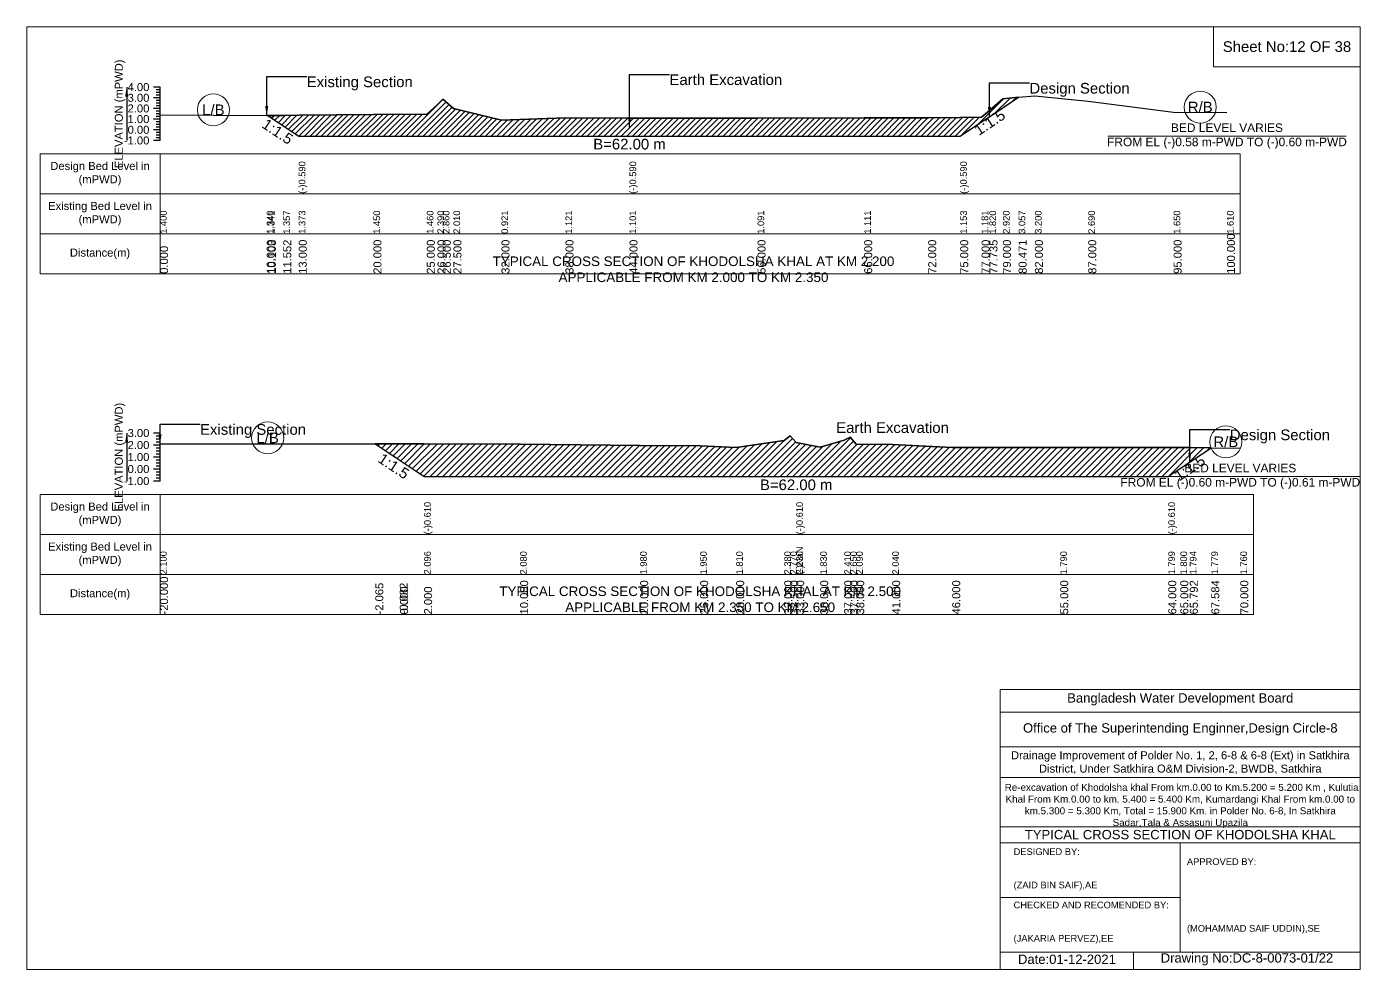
# Model space of a CAD drawing. Header units: inches. Extents: x 93000 to 476000, y -4242 to 0.
# Drawn here: x 210000 to 216000, y -4242 to 0 of the extents above; entities that cross this region are included whole.
import ezdxf

# ---------------------------------------------------------------- set-up
doc = ezdxf.new("R2010")
doc.units = ezdxf.units.IN
doc.header["$LTSCALE"] = 7
doc.header["$MEASUREMENT"] = 0
doc.linetypes.add('DASHED', pattern=[0.75, 0.5, -0.25])
for name, color, linetype, lineweight in [('Cross section Data Border', 7, 'Continuous', 9), ('Cross Section Labels', 7, 'Continuous', 9), ('Design_Bed_Level for Xsection', 7, 'DASHED', 25), ('Existing_Bed_Level for Xsection', 7, 'Continuous', 25), ('Long Section Labels', 7, 'Continuous', 9)]:
    doc.layers.add(name, color=color, linetype=linetype, lineweight=lineweight)
doc.styles.get("Standard").update_dxf_attribs({"font": 'arial.ttf'})
doc.dimstyles.get("Standard").update_dxf_attribs({"dimtxt": 0.18, "dimasz": 0.18, "dimexe": 0.18, "dimexo": 0.0625, "dimgap": 0.09, "dimtad": 0, "dimtih": 1, "dimtoh": 1, "dimdec": 4, "dimzin": 0, "dimdsep": 46, "dimtxsty": 'Standard', "dimcen": 0.09, "dimadec": 0, "dimazin": 0, "dimtfac": 1, "dimtdec": 4, "dimtofl": 0, "dimtmove": 0, "dimatfit": 3, "dimfxl": 1, "dimtolj": 1, "dimtzin": 0, "dimarcsym": 0})

msp = doc.modelspace()

# ---------------------------------------------------------------- hatches: boundary and pattern name
at = {"layer": 'Existing_Bed_Level for Xsection'}
h = msp.add_hatch(dxfattribs=at)
h.set_pattern_fill('ANSI31', color=256, scale=144, style=0)
h.paths.add_polyline_path([(211085, -399.8), (211154.5, -446.2), (211224, -492.5), (211560, -492.5), (211800, -492.5), (211848, -492.5), (211872, -492.5), (211920, -492.5), (212136, -492.5), (212424, -492.5), (212712, -492.5), (213288, -492.5), (213768, -492.5), (214056, -492.5), (214200, -492.5), (214296, -428.5), (214331.3, -405), (214392, -364.5), (214462.6, -317.5), (214392, -324), (214331.3, -376.8), (214296, -407.5), (214200, -408.9), (214056, -410.9), (213768, -410.9), (213288, -411.8), (212712, -411.4), (212424, -410.4), (212136, -420), (211920, -367.7), (211872, -326.9), (211848, -349.5), (211800, -394.1), (211560, -394.6), (211224, -398.3), (211154.5, -399.1)])
h = msp.add_hatch(dxfattribs=at)
h.set_pattern_fill('ANSI31', color=256, scale=162, style=0)
h.paths.add_polyline_path([(211568.5, -1877.6), (211678.2, -1950.8), (211680, -1952), (211788, -2024), (212220, -2024), (212760, -2024), (213030, -2024), (213192, -2024), (213408, -2024), (213435, -2024), (213462, -2024), (213570, -2024), (213678, -2024), (213705, -2024), (213732, -2024), (213894, -2024), (214164, -2024), (214650, -2024), (215136, -2024), (215190, -1988), (215232.8, -1959.5), (215329.5, -1895), (215232.8, -1894.2), (215190, -1893.8), (215136, -1893.9), (214650, -1894.4), (214164, -1893.3), (213894, -1880.9), (213732, -1878.2), (213705, -1847.9), (213678, -1860.9), (213570, -1892.2), (213462, -1870.6), (213435, -1841.5), (213408, -1862.5), (213192, -1893.3), (213030, -1885.7), (212760, -1884.1), (212220, -1878.7), (211788, -1877.9), (211680, -1877.6), (211678.2, -1877.6)])

# ---------------------------------------------------------------- linework, layer by layer
at = {"layer": 'Cross section Data Border'}
for points in [[(210000, 0), (216000, 0), (216000, -4242), (210000, -4242)], [(215340, 0), (216000, 0), (216000, -180), (215340, -180)], [(210060, -572.2), (215460, -572.2), (215460, -1112.2), (210060, -1112.2)], [(210060, -2105), (215520, -2105), (215520, -2645), (210060, -2645)]]:
    msp.add_lwpolyline(points, close=True, dxfattribs=at)
for points in [[(210600, -572.2), (210600, -1112.2)], [(210060, -752.2), (215460, -752.2)], [(210060, -932.2), (215460, -932.2)], [(210600, -2105), (210600, -2645)], [(210060, -2285), (215520, -2285)], [(210060, -2465), (215520, -2465)], [(214380, -4242), (214380, -2982), (216000, -2982)], [(214380, -3084), (216000, -3084)], [(214380, -3240), (216000, -3240)], [(214380, -3378), (216000, -3378)], [(214380, -3600), (216000, -3600)], [(214380, -3672), (216000, -3672)], [(215190, -3672), (215190, -4164)], [(214380, -3918), (215190, -3918)], [(214380, -4164), (216000, -4164)], [(214980, -4164), (214980, -4242)]]:
    msp.add_lwpolyline(points, dxfattribs=at)
at = {"layer": 'Cross Section Labels'}
for points in [[(214864.2, -492.5), (215935.8, -492.5)], [(214924.2, -2024), (215995.8, -2024)]]:
    msp.add_lwpolyline(points, dxfattribs=at)
for centre in [(215280, -362), (210840, -374.4), (211084.2, -1850.6), (215394.8, -1868.5)]:
    msp.add_circle(centre, 72, dxfattribs=at)
at = {"layer": 'Design_Bed_Level for Xsection'}
for points in [[(211085, -399.8), (211154.5, -446.2), (211224, -492.5), (212712, -492.5), (214200, -492.5), (214331.3, -405), (214462.6, -317.5)], [(211568.5, -1877.6), (211678.2, -1950.8), (211788, -2024), (213462, -2024), (215136, -2024), (215232.8, -1959.5), (215329.5, -1895)]]:
    msp.add_lwpolyline(points, dxfattribs=at)
at = {"layer": 'Existing_Bed_Level for Xsection'}
for points in [[(210600, -272.2), (210570, -272.2)], [(210600, -284.2), (210582, -284.2)], [(210600, -296.2), (210582, -296.2)], [(210600, -512.2), (210600, -464.2), (210600, -416.2), (210600, -368.2), (210600, -320.2), (210600, -272.2)], [(210600, -320.2), (210570, -320.2)], [(210600, -308.2), (210582, -308.2)], [(210600, -332.2), (210582, -332.2)], [(210600, -344.2), (210582, -344.2)], [(210600, -356.2), (210582, -356.2)], [(210600, -397), (211080, -399.9), (211085, -399.8), (211154.5, -399.1), (211224, -398.3), (211224, -398.3), (211560, -394.6), (211800, -394.1), (211848, -349.5), (211872, -326.9), (211920, -367.7), (212136, -420), (212424, -410.4), (212712, -411.4), (212712, -411.4), (213288, -411.8), (213768, -410.9), (214056, -410.9), (214200, -408.9), (214200, -408.9), (214296, -407.5), (214331.3, -376.8), (214392, -324), (214462.6, -317.5), (214536, -310.6), (214776, -335.1), (215160, -385), (215400, -386.9)], [(210600, -368.2), (210570, -368.2)], [(210600, -416.2), (210570, -416.2)], [(210600, -380.2), (210582, -380.2)], [(210600, -392.2), (210582, -392.2)], [(210600, -404.2), (210582, -404.2)], [(210600, -464.2), (210570, -464.2)], [(210600, -428.2), (210582, -428.2)], [(210600, -440.2), (210582, -440.2)], [(210600, -452.2), (210582, -452.2)], [(210600, -476.2), (210582, -476.2)], [(210600, -512.2), (210570, -512.2)], [(210600, -488.2), (210582, -488.2)], [(210600, -500.2), (210582, -500.2)], [(210600, -1829), (210570, -1829)], [(210600, -1842.5), (210582, -1842.5)], [(210600, -1856), (210582, -1856)], [(210600, -2045), (210600, -1991), (210600, -1937), (210600, -1883), (210600, -1829)], [(210600, -1877.6), (211568.5, -1877.6), (211678.2, -1877.6), (211680, -1877.6), (211788, -1877.9), (211788, -1877.9), (212220, -1878.7), (212760, -1884.1), (213030, -1885.7), (213192, -1893.3), (213408, -1862.5), (213435, -1841.5), (213462, -1870.6), (213462, -1870.6), (213570, -1892.2), (213678, -1860.9), (213705, -1847.9), (213732, -1878.2), (213894, -1880.9), (214164, -1893.3), (214650, -1894.4), (215136, -1893.9), (215136, -1893.9), (215190, -1893.8), (215232.8, -1894.2), (215329.5, -1895), (215460, -1896)], [(210600, -1883), (210570, -1883)], [(210600, -1869.5), (210582, -1869.5)], [(210600, -1896.5), (210582, -1896.5)], [(210600, -1910), (210582, -1910)], [(210600, -1937), (210570, -1937)], [(210600, -1923.5), (210582, -1923.5)], [(210600, -1950.5), (210582, -1950.5)], [(210600, -1964), (210582, -1964)], [(210600, -1977.5), (210582, -1977.5)], [(210600, -1991), (210570, -1991)], [(210600, -2004.5), (210582, -2004.5)], [(210600, -2018), (210582, -2018)], [(210600, -2031.5), (210582, -2031.5)], [(210600, -2045), (210570, -2045)]]:
    msp.add_lwpolyline(points, dxfattribs=at)
for points in [[(211085, -399.8), (211154.5, -446.2), (211224, -492.5), (211224, -492.5), (211560, -492.5), (211800, -492.5), (211848, -492.5), (211872, -492.5), (211920, -492.5), (212136, -492.5), (212424, -492.5), (212712, -492.5), (212712, -492.5), (213288, -492.5), (213768, -492.5), (214056, -492.5), (214200, -492.5), (214200, -492.5), (214296, -428.5), (214331.3, -405), (214392, -364.5), (214462.6, -317.5), (214392, -324), (214331.3, -376.8), (214296, -407.5), (214200, -408.9), (214200, -408.9), (214056, -410.9), (213768, -410.9), (213288, -411.8), (212712, -411.4), (212712, -411.4), (212424, -410.4), (212136, -420), (211920, -367.7), (211872, -326.9), (211848, -349.5), (211800, -394.1), (211560, -394.6), (211224, -398.3), (211224, -398.3), (211154.5, -399.1)], [(211568.5, -1877.6), (211568.5, -1877.6), (211678.2, -1950.8), (211680, -1952), (211788, -2024), (211788, -2024), (212220, -2024), (212760, -2024), (213030, -2024), (213192, -2024), (213408, -2024), (213435, -2024), (213462, -2024), (213462, -2024), (213570, -2024), (213678, -2024), (213705, -2024), (213732, -2024), (213894, -2024), (214164, -2024), (214650, -2024), (215136, -2024), (215136, -2024), (215190, -1988), (215232.8, -1959.5), (215329.5, -1895), (215232.8, -1894.2), (215190, -1893.8), (215136, -1893.9), (215136, -1893.9), (214650, -1894.4), (214164, -1893.3), (213894, -1880.9), (213732, -1878.2), (213705, -1847.9), (213678, -1860.9), (213570, -1892.2), (213462, -1870.6), (213462, -1870.6), (213435, -1841.5), (213408, -1862.5), (213192, -1893.3), (213030, -1885.7), (212760, -1884.1), (212220, -1878.7), (211788, -1877.9), (211788, -1877.9), (211680, -1877.6), (211678.2, -1877.6), (211568.5, -1877.6)]]:
    msp.add_lwpolyline(points, close=True, dxfattribs=at)

# ---------------------------------------------------------------- texts
at = {"layer": 'Cross section Data Border', "attachment_point": 5}
for s, insert, char_height in [('Sheet No:12 OF 38', (215670, -90), 48), ('Bangladesh Water Development Board', (215190, -3027), 42), ('Office of The Superintending Enginner,Design Circle-8', (215190, -3162), 42)]:
    msp.add_mtext(s, dxfattribs=dict(at, insert=insert, char_height=char_height))
at = {"layer": 'Cross section Data Border'}
for s, insert, char_height, width, attachment_point in [('Design Bed Level in (mPWD)', (210330, -662.2), 36, 480, 5), ('Existing Bed Level in (mPWD)', (210330, -842.2), 36, 480, 5), ('Distance(m)', (210330, -1022.2), 36, 480, 5), ('Design Bed Level in (mPWD)', (210330, -2195), 36, 480, 5), ('Existing Bed Level in (mPWD)', (210330, -2375), 36, 480, 5), ('Distance(m)', (210330, -2555), 36, 480, 5), ('Drainage Improvement of Polder No. 1, 2, 6-8 & 6-8 (Ext) in Satkhira District, Under Satkhira O&M Division-2, BWDB, Satkhira', (215190, -3312), 36, 1680, 5), (' Re-excavation of Khodolsha khal From km.0.00 to Km.5.200 = 5.200 Km , Kulutia Khal From Km.0.00 to km. 5.400 = 5.400 Km, Kumardangi Khal From km.0.00 to km.5.300 = 5.300 Km, Total = 15.900 Km. in Polder No. 6-8, In Satkhira Sadar,Tala & Assasuni Upazila', (215190, -3507), 31.6143, 1620, 5), ('TYPICAL CROSS SECTION OF KHODOLSHA KHAL', (215190, -3636), 42, 1680, 5), ('DESIGNED BY:^J^J^J(ZAID BIN SAIF),AE', (214440, -3792), 30, 840, 4), ('APPROVED BY:^J^J^J^J^J^J(MOHAMMAD SAIF UDDIN),SE', (215220, -3912), 30, 840, 4), ('CHECKED AND RECOMENDED BY:^J^J^J(JAKARIA PERVEZ),EE', (214440, -4032), 30, 840, 4), ('Date:01-12-2021', (214680, -4197), 42, 840, 5), ('Drawing No:DC-8-0073-01/22', (215490, -4197), 42, 1320, 5)]:
    msp.add_mtext(s, dxfattribs=dict(at, insert=insert, char_height=char_height, width=width, attachment_point=attachment_point))
at = {"layer": 'Cross Section Labels'}
for s, insert, char_height, attachment_point in [('Existing Section', (211260, -224.2), 48, 1), ('Earth Excavation', (212892, -214.6), 48, 1), ('Design Section', (214511.3, -253), 48, 1), ('L/B', (210840, -374.4), 48, 5), ('R/B', (215280, -362), 48, 5), ('BED LEVEL VARIES ^JFROM EL (-)0.58 m-PWD TO (-)0.60 m-PWD', (215400, -492.5), 38.4, 5), ('B=62.00 m', (212712, -504.5), 48, 2), ('TYPICAL CROSS SECTION OF KHODOLSHA KHAL AT KM 2.200^JAPPLICABLE FROM KM 2.000 TO KM 2.350', (213000, -1092), 43.2, 5), ('Existing Section', (210780, -1788.5), 48, 1), ('Earth Excavation', (213642, -1780.4), 48, 1), ('L/B', (211084.2, -1850.6), 48, 5), ('R/B', (215394.8, -1868.5), 48, 5), ('Design Section', (215412.8, -1812.8), 48, 1), ('BED LEVEL VARIES ^JFROM EL (-)0.60 m-PWD TO (-)0.61 m-PWD', (215460, -2024), 38.4, 5), ('B=62.00 m', (213462, -2037.5), 48, 2), ('TYPICAL CROSS SECTION OF KHODOLSHA KHAL AT KM 2.500^JAPPLICABLE FROM KM 2.350 TO KM 2.650', (213030, -2577), 43.2, 5)]:
    msp.add_mtext(s, dxfattribs=dict(at, insert=insert, char_height=char_height, attachment_point=attachment_point))
at = {"layer": 'Cross Section Labels', "char_height": 48, "attachment_point": 2}
for insert, rotation in [((214319.3, -411), 33.69007), ((211142.5, -452.2), 326.30993), ((211664.7, -1957.6), 326.30993), ((215219.3, -1966.2), 33.69007)]:
    msp.add_mtext('1:1.5', dxfattribs=dict(at, insert=insert, rotation=rotation))
at = {"layer": 'Existing_Bed_Level for Xsection', "char_height": 36, "attachment_point": 5, "rotation": 90}
for insert in [(210420, -392.2), (210420, -1937)]:
    msp.add_mtext('ELEVATION (mPWD)', dxfattribs=dict(at, insert=insert))
at = {"layer": 'Existing_Bed_Level for Xsection', "char_height": 36, "attachment_point": 6}
for s, insert in [('4.00', (210552, -272.2)), ('3.00', (210552, -320.2)), ('2.00', (210552, -368.2)), ('1.00', (210552, -416.2)), ('0.00', (210552, -464.2)), ('-1.00', (210552, -512.2)), ('3.00', (210552, -1829)), ('2.00', (210552, -1883)), ('1.00', (210552, -1937)), ('0.00', (210552, -1991)), ('-1.00', (210552, -2045))]:
    msp.add_mtext(s, dxfattribs=dict(at, insert=insert))
at = {"layer": 'Long Section Labels', "attachment_point": 1, "rotation": 90}
for s, insert, char_height in [('(-)0.590', (211224, -752.2), 30), ('(-)0.590', (212712, -752.2), 30), ('(-)0.590', (214200, -752.2), 30), ('1.400', (210600, -932.2), 30), ('1.340', (211080, -932.2), 30), ('1.341', (211085, -932.2), 30), ('1.357', (211154.5, -932.2), 30), ('1.373', (211224, -932.2), 30), ('1.373', (211224, -932.2), 30), ('1.373', (211224, -932.2), 30), ('1.450', (211560, -932.2), 30), ('1.460', (211800, -932.2), 30), ('2.390', (211848, -932.2), 30), ('2.860', (211872, -932.2), 30), ('2.010', (211920, -932.2), 30), ('0.921', (212136, -932.2), 30), ('1.121', (212424, -932.2), 30), ('1.101', (212712, -932.2), 30), ('1.101', (212712, -932.2), 30), ('1.101', (212712, -932.2), 30), ('1.091', (213288, -932.2), 30), ('1.111', (213768, -932.2), 30), ('1.111', (213768, -932.2), 30), ('1.153', (214200, -932.2), 30), ('1.153', (214200, -932.2), 30), ('1.153', (214200, -932.2), 30), ('1.181', (214296, -932.2), 30), ('1.820', (214331.3, -932.2), 30), ('2.920', (214392, -932.2), 30), ('3.057', (214462.6, -932.2), 30), ('3.200', (214536, -932.2), 30), ('2.690', (214776, -932.2), 30), ('1.650', (215160, -932.2), 30), ('1.610', (215400, -932.2), 30), ('100.000', (215400, -1112.2), 36), ('0.000', (210600, -1112.2), 36), ('10.000', (211080, -1112.2), 36), ('10.103', (211085, -1112.2), 36), ('11.552', (211154.5, -1112.2), 36), ('13.000', (211224, -1112.2), 36), ('13.000', (211224, -1112.2), 36), ('13.000', (211224, -1112.2), 36), ('20.000', (211560, -1112.2), 36), ('25.000', (211800, -1112.2), 36), ('26.000', (211848, -1112.2), 36), ('26.500', (211872, -1112.2), 36), ('27.500', (211920, -1112.2), 36), ('32.000', (212136, -1112.2), 36), ('38.000', (212424, -1112.2), 36), ('44.000', (212712, -1112.2), 36), ('44.000', (212712, -1112.2), 36), ('44.000', (212712, -1112.2), 36), ('56.000', (213288, -1112.2), 36), ('66.000', (213768, -1112.2), 36), ('72.000', (214056, -1112.2), 36), ('75.000', (214200, -1112.2), 36), ('75.000', (214200, -1112.2), 36), ('75.000', (214200, -1112.2), 36), ('77.000', (214296, -1112.2), 36), ('77.735', (214331.3, -1112.2), 36), ('79.000', (214392, -1112.2), 36), ('80.471', (214462.6, -1112.2), 36), ('82.000', (214536, -1112.2), 36), ('87.000', (214776, -1112.2), 36), ('95.000', (215160, -1112.2), 36), ('(-)0.610', (211788, -2285), 30), ('(-)0.610', (213462, -2285), 30), ('(-)0.610', (215136, -2285), 30), ('2.100', (210600, -2465), 30), ('2.100', (210600, -2465), 30), ('2.100', (210600, -2465), 30), ('2.100', (210600, -2465), 30), ('2.096', (211788, -2465), 30), ('2.096', (211788, -2465), 30), ('2.096', (211788, -2465), 30), ('2.080', (212220, -2465), 30), ('1.980', (212760, -2465), 30), ('1.950', (213030, -2465), 30), ('1.810', (213192, -2465), 30), ('1.810', (213192, -2465), 30), ('2.380', (213408, -2465), 30), ('2.770', (213435, -2465), 30), ('(-)NaN', (213462, -2465), 30), ('2.230', (213462, -2465), 30), ('2.230', (213462, -2465), 30), ('1.830', (213570, -2465), 30), ('2.410', (213678, -2465), 30), ('2.650', (213705, -2465), 30), ('2.090', (213732, -2465), 30), ('2.040', (213894, -2465), 30), ('1.790', (214650, -2465), 30), ('1.799', (215136, -2465), 30), ('1.799', (215136, -2465), 30), ('1.799', (215136, -2465), 30), ('1.800', (215190, -2465), 30), ('1.794', (215232.8, -2465), 30), ('1.779', (215329.5, -2465), 30), ('1.760', (215460, -2465), 30), ('-20.000', (210600, -2645), 36), ('-2.065', (211568.5, -2645), 36), ('-0.032', (211678.2, -2645), 36), ('10.000', (212220, -2645), 36), ('20.000', (212760, -2645), 36), ('25.000', (213030, -2645), 36), ('28.000', (213192, -2645), 36), ('32.000', (213408, -2645), 36), ('32.500', (213435, -2645), 36), ('33.000', (213462, -2645), 36), ('33.000', (213462, -2645), 36), ('33.000', (213462, -2645), 36), ('35.000', (213570, -2645), 36), ('37.000', (213678, -2645), 36), ('37.500', (213705, -2645), 36), ('38.000', (213732, -2645), 36), ('41.000', (213894, -2645), 36), ('46.000', (214164, -2645), 36), ('55.000', (214650, -2645), 36), ('64.000', (215136, -2645), 36), ('64.000', (215136, -2645), 36), ('64.000', (215136, -2645), 36), ('65.000', (215190, -2645), 36), ('65.792', (215232.8, -2645), 36), ('67.584', (215329.5, -2645), 36), ('70.000', (215460, -2645), 36), ('0.000', (211680, -2645), 36), ('2.000', (211788, -2645), 36), ('2.000', (211788, -2645), 36), ('2.000', (211788, -2645), 36)]:
    msp.add_mtext(s, dxfattribs=dict(at, insert=insert, char_height=char_height))

# ---------------------------------------------------------------- leaders
at = {"layer": 'Cross Section Labels', "annotation_type": 0, "has_hookline": 1, "hookline_direction": 0}
for points, text_width in [([(211080, -399.9), (211080, -224.2), (211259.9, -224.2)], 467.2), ([(212712, -451.9), (212712, -214.6), (212891.9, -214.6)], 497), ([(214331.3, -405), (214331.3, -253), (214511.2, -253)], 441.2), ([(210600, -1877.6), (210600, -1788.5), (210779.9, -1788.5)], 467.2), ([(215232.8, -1959.5), (215232.8, -1812.8), (215412.7, -1812.8)], 441.2)]:
    msp.add_leader(points, dimstyle='Standard', override={"dimasz": 43.2}, dxfattribs=dict(at, text_width=text_width))
at = {"layer": 'Existing_Bed_Level for Xsection'}
for points in [[(210450, -272.2), (210450, -512.2)], [(210450, -1829), (210450, -2045)]]:
    msp.add_leader(points, dimstyle='Standard', override={"dimasz": 43.2}, dxfattribs=at)

doc.saveas('drawing.dxf')
